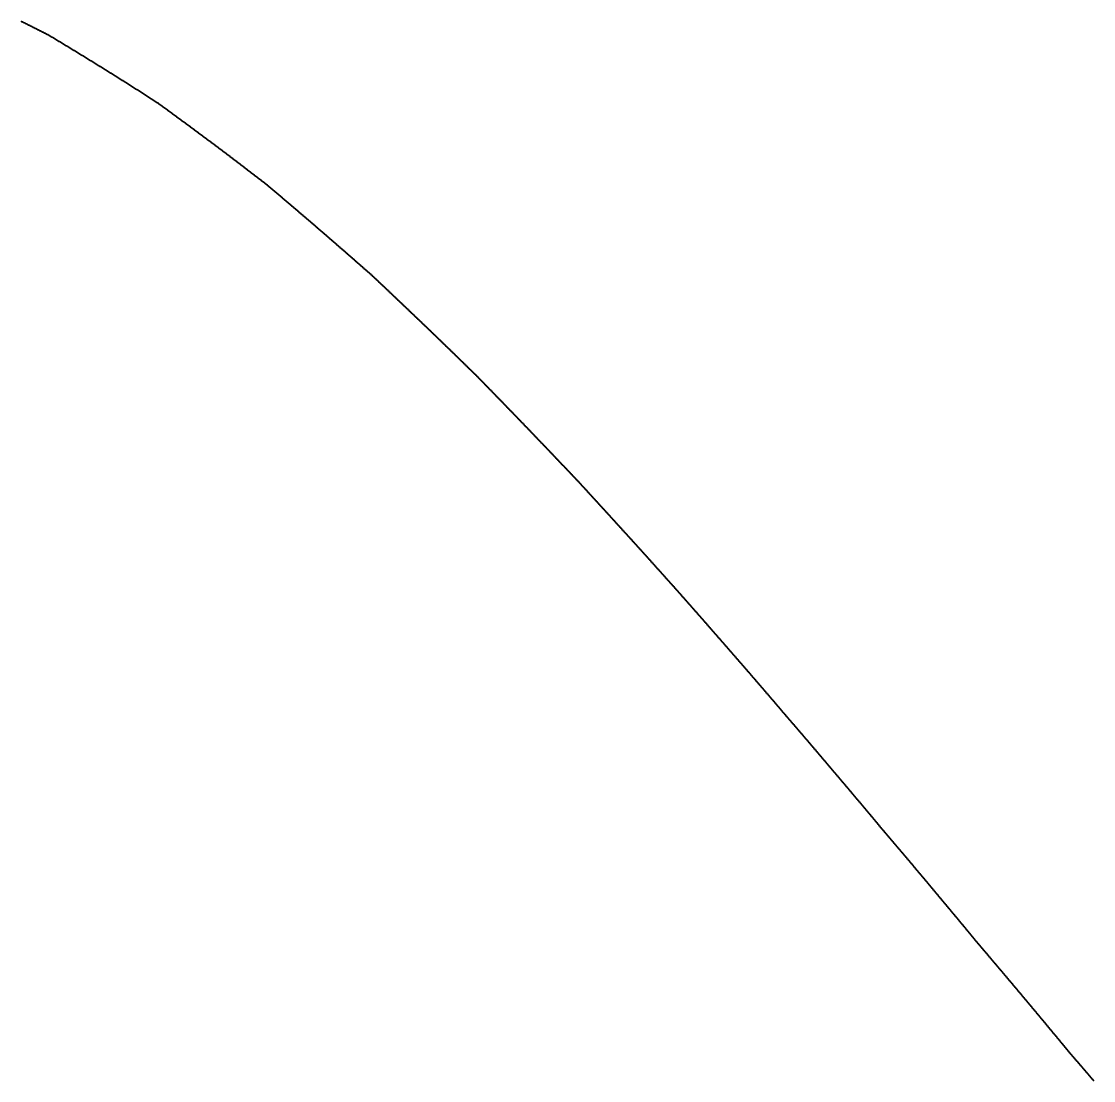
# Model space of a CAD drawing. Header units: metres. Extents: x 0 to 360, y 49 to 117.
# Drawn here: x 90 to 112.49, y 92.81 to 115.03 of the extents above; entities that cross this region are included whole.
import ezdxf

# ---------------------------------------------------------------- set-up
doc = ezdxf.new("R2010")
doc.units = ezdxf.units.M

msp = doc.modelspace()

# ---------------------------------------------------------------- linework, layer by layer
for p in [(89.997, 115.035), (90.008, 115.029), (90.018, 115.024), (90.029, 115.019), (90.04, 115.013), (90.051, 115.008), (90.062, 115.003), (90.072, 114.997), (90.083, 114.992), (90.094, 114.986), (90.105, 114.981), (90.116, 114.976), (90.126, 114.97), (90.137, 114.965), (90.148, 114.96), (90.159, 114.954), (90.17, 114.949), (90.18, 114.943), (90.191, 114.938), (90.202, 114.933), (90.213, 114.927), (90.224, 114.922), (90.234, 114.916), (90.245, 114.911), (90.256, 114.906), (90.267, 114.9), (90.278, 114.895), (90.288, 114.889), (90.299, 114.884), (90.31, 114.879), (90.321, 114.873), (90.332, 114.868), (90.342, 114.862), (90.353, 114.857), (90.364, 114.851), (90.375, 114.846), (90.386, 114.841), (90.396, 114.835), (90.407, 114.83), (90.418, 114.824), (90.429, 114.819), (90.439, 114.813), (90.45, 114.808), (90.461, 114.802), (90.472, 114.797), (90.483, 114.792), (90.493, 114.786), (90.504, 114.781), (90.515, 114.775), (90.526, 114.77), (90.536, 114.764), (90.547, 114.759), (90.558, 114.753), (90.569, 114.747), (90.58, 114.74), (90.59, 114.734), (90.601, 114.727), (90.612, 114.721), (90.623, 114.714), (90.633, 114.708), (90.644, 114.702), (90.655, 114.695), (90.666, 114.689), (90.677, 114.682), (90.687, 114.676), (90.698, 114.669), (90.709, 114.663), (90.72, 114.656), (90.73, 114.65), (90.741, 114.643), (90.752, 114.637), (90.763, 114.63), (90.773, 114.624), (90.784, 114.617), (90.795, 114.611), (90.806, 114.604), (90.816, 114.598), (90.827, 114.591), (90.838, 114.585), (90.849, 114.578), (90.859, 114.572), (90.87, 114.565), (90.881, 114.559), (90.892, 114.552), (90.902, 114.546), (90.913, 114.539), (90.924, 114.533), (90.935, 114.526), (90.945, 114.52), (90.956, 114.513), (90.967, 114.507), (90.978, 114.5), (90.988, 114.494), (90.999, 114.487), (91.01, 114.481), (91.021, 114.474), (91.031, 114.468), (91.042, 114.461), (91.053, 114.455), (91.064, 114.448), (91.074, 114.441), (91.085, 114.435), (91.096, 114.428), (91.107, 114.422), (91.117, 114.415), (91.128, 114.409), (91.139, 114.402), (91.149, 114.396), (91.16, 114.389), (91.171, 114.383), (91.182, 114.376), (91.192, 114.369), (91.203, 114.363), (91.214, 114.356), (91.225, 114.35), (91.235, 114.343), (91.246, 114.337), (91.257, 114.33), (91.268, 114.323), (91.278, 114.317), (91.289, 114.31), (91.3, 114.304), (91.31, 114.297), (91.321, 114.291), (91.332, 114.284), (91.343, 114.277), (91.353, 114.271), (91.364, 114.264), (91.375, 114.258), (91.385, 114.251), (91.396, 114.244), (91.407, 114.238), (91.418, 114.231), (91.428, 114.225), (91.439, 114.218), (91.45, 114.211), (91.46, 114.205), (91.471, 114.198), (91.482, 114.192), (91.493, 114.185), (91.503, 114.178), (91.514, 114.172), (91.525, 114.165), (91.535, 114.159), (91.546, 114.152), (91.557, 114.145), (91.567, 114.139), (91.578, 114.132), (91.589, 114.125), (91.6, 114.119), (91.61, 114.112), (91.621, 114.106), (91.632, 114.099), (91.642, 114.092), (91.653, 114.086), (91.664, 114.079), (91.674, 114.072), (91.685, 114.066), (91.696, 114.059), (91.707, 114.052), (91.717, 114.046), (91.728, 114.039), (91.739, 114.032), (91.749, 114.026), (91.76, 114.019), (91.771, 114.012), (91.781, 114.006), (91.792, 113.999), (91.803, 113.992), (91.813, 113.986), (91.824, 113.979), (91.835, 113.972), (91.846, 113.966), (91.856, 113.959), (91.867, 113.952), (91.878, 113.946), (91.888, 113.939), (91.899, 113.932), (91.91, 113.926), (91.92, 113.919), (91.931, 113.912), (91.942, 113.906), (91.952, 113.899), (91.963, 113.892), (91.974, 113.886), (91.984, 113.879), (91.995, 113.872), (92.006, 113.865), (92.016, 113.859), (92.027, 113.852), (92.038, 113.845), (92.048, 113.839), (92.059, 113.832), (92.07, 113.825), (92.08, 113.818), (92.091, 113.812), (92.102, 113.805), (92.112, 113.798), (92.123, 113.792), (92.134, 113.785), (92.144, 113.778), (92.155, 113.771), (92.166, 113.765), (92.176, 113.758), (92.187, 113.751), (92.198, 113.745), (92.208, 113.738), (92.219, 113.731), (92.23, 113.724), (92.24, 113.718), (92.251, 113.711), (92.262, 113.704), (92.272, 113.697), (92.283, 113.691), (92.294, 113.684), (92.304, 113.677), (92.315, 113.67), (92.325, 113.664), (92.336, 113.657), (92.347, 113.65), (92.357, 113.643), (92.368, 113.637), (92.379, 113.63), (92.389, 113.623), (92.4, 113.616), (92.411, 113.609), (92.421, 113.603), (92.432, 113.596), (92.443, 113.589), (92.453, 113.582), (92.464, 113.576), (92.474, 113.569), (92.485, 113.562), (92.496, 113.555), (92.506, 113.548), (92.517, 113.542), (92.528, 113.535), (92.538, 113.528), (92.549, 113.521), (92.56, 113.514), (92.57, 113.508), (92.581, 113.501), (92.591, 113.494), (92.602, 113.487), (92.613, 113.48), (92.623, 113.474), (92.634, 113.467), (92.645, 113.46), (92.655, 113.453), (92.666, 113.446), (92.676, 113.44), (92.687, 113.433), (92.698, 113.426), (92.708, 113.419), (92.719, 113.412), (92.73, 113.406), (92.74, 113.399), (92.751, 113.392), (92.761, 113.385), (92.772, 113.378), (92.783, 113.371), (92.793, 113.365), (92.804, 113.358), (92.815, 113.351), (92.825, 113.344), (92.836, 113.337), (92.846, 113.33), (92.857, 113.324), (92.868, 113.317), (92.878, 113.308), (92.889, 113.3), (92.899, 113.293), (92.91, 113.285), (92.921, 113.277), (92.931, 113.269), (92.942, 113.262), (92.952, 113.254), (92.963, 113.246), (92.974, 113.239), (92.984, 113.231), (92.995, 113.223), (93.005, 113.215), (93.016, 113.208), (93.027, 113.2), (93.037, 113.192), (93.048, 113.184), (93.058, 113.177), (93.069, 113.169), (93.08, 113.161), (93.09, 113.153), (93.101, 113.146), (93.111, 113.138), (93.122, 113.13), (93.133, 113.122), (93.143, 113.115), (93.154, 113.107), (93.164, 113.099), (93.175, 113.091), (93.185, 113.084), (93.196, 113.076), (93.207, 113.068), (93.217, 113.06), (93.228, 113.053), (93.238, 113.045), (93.249, 113.037), (93.26, 113.029), (93.27, 113.021), (93.281, 113.014), (93.291, 113.006), (93.302, 112.998), (93.312, 112.99), (93.323, 112.983), (93.334, 112.975), (93.344, 112.967), (93.355, 112.959), (93.365, 112.951), (93.376, 112.944), (93.386, 112.936), (93.397, 112.928), (93.408, 112.92), (93.418, 112.912), (93.429, 112.905), (93.439, 112.897), (93.45, 112.889), (93.46, 112.881), (93.471, 112.873), (93.482, 112.866), (93.492, 112.858), (93.503, 112.85), (93.513, 112.842), (93.524, 112.834), (93.534, 112.827), (93.545, 112.819), (93.555, 112.811), (93.566, 112.803), (93.577, 112.795), (93.587, 112.787), (93.598, 112.78), (93.608, 112.772), (93.619, 112.764), (93.629, 112.756), (93.64, 112.748), (93.65, 112.74), (93.661, 112.733), (93.672, 112.725), (93.682, 112.717), (93.693, 112.709), (93.703, 112.701), (93.714, 112.693), (93.724, 112.686), (93.735, 112.678), (93.745, 112.67), (93.756, 112.662), (93.766, 112.654), (93.777, 112.646), (93.788, 112.638), (93.798, 112.631), (93.809, 112.623), (93.819, 112.615), (93.83, 112.607), (93.84, 112.599), (93.851, 112.591), (93.861, 112.583), (93.872, 112.576), (93.882, 112.568), (93.893, 112.56), (93.903, 112.552), (93.914, 112.544), (93.924, 112.536), (93.935, 112.528), (93.946, 112.52), (93.956, 112.513), (93.967, 112.505), (93.977, 112.497), (93.988, 112.489), (93.998, 112.481), (94.009, 112.473), (94.019, 112.465), (94.03, 112.457), (94.04, 112.449), (94.051, 112.442), (94.061, 112.434), (94.072, 112.426), (94.082, 112.418), (94.093, 112.41), (94.103, 112.402), (94.114, 112.394), (94.124, 112.386), (94.135, 112.378), (94.145, 112.37), (94.156, 112.363), (94.166, 112.355), (94.177, 112.347), (94.187, 112.339), (94.198, 112.331), (94.208, 112.323), (94.219, 112.315), (94.229, 112.307), (94.24, 112.299), (94.251, 112.291), (94.261, 112.283), (94.272, 112.275), (94.282, 112.268), (94.293, 112.26), (94.303, 112.252), (94.314, 112.244), (94.324, 112.236), (94.335, 112.228), (94.345, 112.22), (94.356, 112.212), (94.366, 112.204), (94.376, 112.196), (94.387, 112.188), (94.397, 112.18), (94.408, 112.172), (94.418, 112.164), (94.429, 112.156), (94.439, 112.148), (94.45, 112.14), (94.46, 112.133), (94.471, 112.125), (94.481, 112.117), (94.492, 112.109), (94.502, 112.101), (94.513, 112.093), (94.523, 112.085), (94.534, 112.077), (94.544, 112.069), (94.555, 112.061), (94.565, 112.053), (94.576, 112.045), (94.586, 112.037), (94.597, 112.029), (94.607, 112.021), (94.618, 112.013), (94.628, 112.005), (94.639, 111.997), (94.649, 111.989), (94.66, 111.981), (94.67, 111.973), (94.681, 111.965), (94.691, 111.957), (94.701, 111.949), (94.712, 111.941), (94.722, 111.933), (94.733, 111.925), (94.743, 111.917), (94.754, 111.909), (94.764, 111.901), (94.775, 111.893), (94.785, 111.885), (94.796, 111.877), (94.806, 111.869), (94.817, 111.861), (94.827, 111.853), (94.837, 111.845), (94.848, 111.837), (94.858, 111.829), (94.869, 111.821), (94.879, 111.813), (94.89, 111.805), (94.9, 111.797), (94.911, 111.789), (94.921, 111.781), (94.932, 111.773), (94.942, 111.765), (94.952, 111.757), (94.963, 111.749), (94.973, 111.741), (94.984, 111.733), (94.994, 111.725), (95.005, 111.717), (95.015, 111.709), (95.026, 111.701), (95.036, 111.693), (95.047, 111.685), (95.057, 111.677), (95.067, 111.669), (95.078, 111.661), (95.088, 111.653), (95.099, 111.645), (95.109, 111.636), (95.12, 111.628), (95.13, 111.62), (95.14, 111.612), (95.151, 111.603), (95.161, 111.593), (95.172, 111.585), (95.182, 111.576), (95.193, 111.567), (95.203, 111.558), (95.213, 111.55), (95.224, 111.541), (95.234, 111.532), (95.245, 111.523), (95.255, 111.514), (95.266, 111.506), (95.276, 111.497), (95.286, 111.488), (95.297, 111.479), (95.307, 111.47), (95.318, 111.462), (95.328, 111.453), (95.339, 111.444), (95.349, 111.435), (95.359, 111.426), (95.37, 111.417), (95.38, 111.409), (95.391, 111.4), (95.401, 111.391), (95.412, 111.382), (95.422, 111.373), (95.432, 111.365), (95.443, 111.356), (95.453, 111.347), (95.464, 111.338), (95.474, 111.329), (95.484, 111.32), (95.495, 111.312), (95.505, 111.303), (95.516, 111.294), (95.526, 111.285), (95.536, 111.276), (95.547, 111.267), (95.557, 111.259), (95.568, 111.25), (95.578, 111.241), (95.588, 111.232), (95.599, 111.223), (95.609, 111.214), (95.62, 111.206), (95.63, 111.197), (95.64, 111.188), (95.651, 111.179), (95.661, 111.17), (95.672, 111.161), (95.682, 111.152), (95.692, 111.144), (95.703, 111.135), (95.713, 111.126), (95.724, 111.117), (95.734, 111.108), (95.744, 111.099), (95.755, 111.09), (95.765, 111.082), (95.776, 111.073), (95.786, 111.064), (95.796, 111.055), (95.807, 111.046), (95.817, 111.037), (95.827, 111.028), (95.838, 111.019), (95.848, 111.011), (95.859, 111.002), (95.869, 110.993), (95.879, 110.984), (95.89, 110.975), (95.9, 110.966), (95.91, 110.957), (95.921, 110.948), (95.931, 110.94), (95.942, 110.931), (95.952, 110.922), (95.962, 110.913), (95.973, 110.904), (95.983, 110.895), (95.993, 110.886), (96.004, 110.877), (96.014, 110.868), (96.025, 110.86), (96.035, 110.851), (96.045, 110.842), (96.056, 110.833), (96.066, 110.824), (96.076, 110.815), (96.087, 110.806), (96.097, 110.797), (96.107, 110.788), (96.118, 110.779), (96.128, 110.77), (96.139, 110.762), (96.149, 110.753), (96.159, 110.744), (96.17, 110.735), (96.18, 110.726), (96.19, 110.717), (96.201, 110.708), (96.211, 110.699), (96.221, 110.69), (96.232, 110.681), (96.242, 110.672), (96.252, 110.663), (96.263, 110.655), (96.273, 110.646), (96.283, 110.637), (96.294, 110.628), (96.304, 110.619), (96.314, 110.61), (96.325, 110.601), (96.335, 110.592), (96.345, 110.583), (96.356, 110.574), (96.366, 110.565), (96.377, 110.556), (96.387, 110.547), (96.397, 110.538), (96.408, 110.529), (96.418, 110.52), (96.428, 110.512), (96.439, 110.503), (96.449, 110.494), (96.459, 110.485), (96.47, 110.476), (96.48, 110.467), (96.49, 110.458), (96.5, 110.449), (96.511, 110.44), (96.521, 110.431), (96.531, 110.422), (96.542, 110.413), (96.552, 110.404), (96.562, 110.395), (96.573, 110.386), (96.583, 110.377), (96.593, 110.368), (96.604, 110.359), (96.614, 110.35), (96.624, 110.341), (96.635, 110.332), (96.645, 110.323), (96.655, 110.314), (96.666, 110.305), (96.676, 110.296), (96.686, 110.287), (96.697, 110.278), (96.707, 110.269), (96.717, 110.26), (96.728, 110.251), (96.738, 110.243), (96.748, 110.234), (96.758, 110.225), (96.769, 110.216), (96.779, 110.207), (96.789, 110.198), (96.8, 110.189), (96.81, 110.18), (96.82, 110.171), (96.831, 110.162), (96.841, 110.153), (96.851, 110.144), (96.861, 110.135), (96.872, 110.126), (96.882, 110.117), (96.892, 110.108), (96.903, 110.099), (96.913, 110.09), (96.923, 110.081), (96.934, 110.072), (96.944, 110.063), (96.954, 110.054), (96.964, 110.045), (96.975, 110.036), (96.985, 110.027), (96.995, 110.018), (97.006, 110.008), (97.016, 109.999), (97.026, 109.99), (97.036, 109.981), (97.047, 109.972), (97.057, 109.963), (97.067, 109.954), (97.078, 109.945), (97.088, 109.936), (97.098, 109.927), (97.108, 109.918), (97.119, 109.909), (97.129, 109.9), (97.139, 109.891), (97.15, 109.882), (97.16, 109.873), (97.17, 109.864), (97.18, 109.855), (97.191, 109.846), (97.201, 109.837), (97.211, 109.828), (97.221, 109.819), (97.232, 109.81), (97.242, 109.801), (97.252, 109.792), (97.262, 109.783), (97.273, 109.774), (97.283, 109.765), (97.293, 109.756), (97.304, 109.747), (97.314, 109.737), (97.324, 109.728), (97.334, 109.719), (97.345, 109.71), (97.355, 109.701), (97.365, 109.692), (97.375, 109.683), (97.386, 109.673), (97.396, 109.662), (97.406, 109.653), (97.416, 109.643), (97.427, 109.633), (97.437, 109.624), (97.447, 109.614), (97.457, 109.604), (97.468, 109.595), (97.478, 109.585), (97.488, 109.575), (97.498, 109.566), (97.509, 109.556), (97.519, 109.546), (97.529, 109.537), (97.539, 109.527), (97.55, 109.517), (97.56, 109.508), (97.57, 109.498), (97.58, 109.488), (97.591, 109.479), (97.601, 109.469), (97.611, 109.459), (97.621, 109.45), (97.632, 109.44), (97.642, 109.43), (97.652, 109.421), (97.662, 109.411), (97.672, 109.401), (97.683, 109.392), (97.693, 109.382), (97.703, 109.372), (97.713, 109.363), (97.724, 109.353), (97.734, 109.343), (97.744, 109.334), (97.754, 109.324), (97.765, 109.314), (97.775, 109.305), (97.785, 109.295), (97.795, 109.285), (97.805, 109.276), (97.816, 109.266), (97.826, 109.256), (97.836, 109.246), (97.846, 109.237), (97.857, 109.227), (97.867, 109.217), (97.877, 109.208), (97.887, 109.198), (97.897, 109.188), (97.908, 109.179), (97.918, 109.169), (97.928, 109.159), (97.938, 109.149), (97.948, 109.14), (97.959, 109.13), (97.969, 109.12), (97.979, 109.111), (97.989, 109.101), (97.999, 109.091), (98.01, 109.081), (98.02, 109.072), (98.03, 109.062), (98.04, 109.052), (98.05, 109.043), (98.061, 109.033), (98.071, 109.023), (98.081, 109.013), (98.091, 109.004), (98.101, 108.994), (98.112, 108.984), (98.122, 108.975), (98.132, 108.965), (98.142, 108.955), (98.152, 108.945), (98.163, 108.936), (98.173, 108.926), (98.183, 108.916), (98.193, 108.906), (98.203, 108.897), (98.214, 108.887), (98.224, 108.877), (98.234, 108.868), (98.244, 108.858), (98.254, 108.848), (98.265, 108.838), (98.275, 108.829), (98.285, 108.819), (98.295, 108.809), (98.305, 108.799), (98.315, 108.79), (98.326, 108.78), (98.336, 108.77), (98.346, 108.76), (98.356, 108.751), (98.366, 108.741), (98.377, 108.731), (98.387, 108.721), (98.397, 108.712), (98.407, 108.702), (98.417, 108.692), (98.427, 108.682), (98.438, 108.673), (98.448, 108.663), (98.458, 108.653), (98.468, 108.643), (98.478, 108.634), (98.488, 108.624), (98.499, 108.614), (98.509, 108.604), (98.519, 108.595), (98.529, 108.585), (98.539, 108.575), (98.549, 108.565), (98.56, 108.555), (98.57, 108.546), (98.58, 108.536), (98.59, 108.526), (98.6, 108.516), (98.61, 108.507), (98.62, 108.497), (98.631, 108.487), (98.641, 108.477), (98.651, 108.468), (98.661, 108.458), (98.671, 108.448), (98.681, 108.438), (98.692, 108.428), (98.702, 108.419), (98.712, 108.409), (98.722, 108.399), (98.732, 108.389), (98.742, 108.379), (98.752, 108.37), (98.763, 108.36), (98.773, 108.35), (98.783, 108.34), (98.793, 108.331), (98.803, 108.321), (98.813, 108.311), (98.823, 108.301), (98.834, 108.291), (98.844, 108.282), (98.854, 108.272), (98.864, 108.262), (98.874, 108.252), (98.884, 108.242), (98.894, 108.233), (98.904, 108.223), (98.915, 108.213), (98.925, 108.203), (98.935, 108.193), (98.945, 108.184), (98.955, 108.174), (98.965, 108.164), (98.975, 108.154), (98.985, 108.144), (98.996, 108.135), (99.006, 108.125), (99.016, 108.115), (99.026, 108.105), (99.036, 108.095), (99.046, 108.085), (99.056, 108.076), (99.066, 108.066), (99.077, 108.056), (99.087, 108.046), (99.097, 108.036), (99.107, 108.027), (99.117, 108.017), (99.127, 108.007), (99.137, 107.997), (99.147, 107.987), (99.157, 107.977), (99.168, 107.968), (99.178, 107.958), (99.188, 107.948), (99.198, 107.938), (99.208, 107.928), (99.218, 107.918), (99.228, 107.909), (99.238, 107.899), (99.248, 107.889), (99.259, 107.879), (99.269, 107.869), (99.279, 107.859), (99.289, 107.85), (99.299, 107.84), (99.309, 107.83), (99.319, 107.82), (99.329, 107.81), (99.339, 107.8), (99.349, 107.791), (99.359, 107.781), (99.37, 107.771), (99.38, 107.761), (99.39, 107.751), (99.4, 107.741), (99.41, 107.731), (99.42, 107.722), (99.43, 107.712), (99.44, 107.702), (99.45, 107.692), (99.46, 107.682), (99.47, 107.672), (99.481, 107.663), (99.491, 107.653), (99.501, 107.643), (99.511, 107.633), (99.521, 107.623), (99.531, 107.613), (99.541, 107.603), (99.551, 107.594), (99.561, 107.584), (99.571, 107.574), (99.581, 107.563), (99.591, 107.551), (99.601, 107.541), (99.612, 107.531), (99.622, 107.521), (99.632, 107.51), (99.642, 107.5), (99.652, 107.49), (99.662, 107.479), (99.672, 107.469), (99.682, 107.459), (99.692, 107.448), (99.702, 107.438), (99.712, 107.428), (99.722, 107.418), (99.732, 107.407), (99.742, 107.397), (99.752, 107.387), (99.763, 107.376), (99.773, 107.366), (99.783, 107.356), (99.793, 107.345), (99.803, 107.335), (99.813, 107.325), (99.823, 107.314), (99.833, 107.304), (99.843, 107.294), (99.853, 107.284), (99.863, 107.273), (99.873, 107.263), (99.883, 107.253), (99.893, 107.242), (99.903, 107.232), (99.913, 107.222), (99.923, 107.211), (99.933, 107.201), (99.943, 107.191), (99.953, 107.18), (99.964, 107.17), (99.974, 107.16), (99.984, 107.149), (99.994, 107.139), (100.004, 107.129), (100.014, 107.118), (100.024, 107.108), (100.034, 107.098), (100.044, 107.087), (100.054, 107.077), (100.064, 107.067), (100.074, 107.056), (100.084, 107.046), (100.094, 107.036), (100.104, 107.025), (100.114, 107.015), (100.124, 107.005), (100.134, 106.994), (100.144, 106.984), (100.154, 106.974), (100.164, 106.963), (100.174, 106.953), (100.184, 106.943), (100.194, 106.932), (100.204, 106.922), (100.214, 106.911), (100.224, 106.901), (100.234, 106.891), (100.244, 106.88), (100.254, 106.87), (100.264, 106.86), (100.274, 106.849), (100.284, 106.839), (100.294, 106.829), (100.304, 106.818), (100.314, 106.808), (100.324, 106.798), (100.334, 106.787), (100.344, 106.777), (100.354, 106.766), (100.365, 106.756), (100.375, 106.746), (100.385, 106.735), (100.395, 106.725), (100.405, 106.715), (100.415, 106.704), (100.425, 106.694), (100.435, 106.684), (100.445, 106.673), (100.455, 106.663), (100.465, 106.652), (100.475, 106.642), (100.485, 106.632), (100.495, 106.621), (100.505, 106.611), (100.515, 106.601), (100.525, 106.59), (100.535, 106.58), (100.545, 106.569), (100.554, 106.559), (100.564, 106.549), (100.574, 106.538), (100.584, 106.528), (100.594, 106.518), (100.604, 106.507), (100.614, 106.497), (100.624, 106.486), (100.634, 106.476), (100.644, 106.466), (100.654, 106.455), (100.664, 106.445), (100.674, 106.435), (100.684, 106.424), (100.694, 106.414), (100.704, 106.403), (100.714, 106.393), (100.724, 106.383), (100.734, 106.372), (100.744, 106.362), (100.754, 106.351), (100.764, 106.341), (100.774, 106.331), (100.784, 106.32), (100.794, 106.31), (100.804, 106.299), (100.814, 106.289), (100.824, 106.279), (100.834, 106.268), (100.844, 106.258), (100.854, 106.247), (100.864, 106.237), (100.874, 106.227), (100.884, 106.216), (100.894, 106.206), (100.904, 106.195), (100.914, 106.185), (100.924, 106.175), (100.934, 106.164), (100.944, 106.154), (100.953, 106.143), (100.963, 106.133), (100.973, 106.123), (100.983, 106.112), (100.993, 106.102), (101.003, 106.091), (101.013, 106.081), (101.023, 106.07), (101.033, 106.06), (101.043, 106.05), (101.053, 106.039), (101.063, 106.029), (101.073, 106.018), (101.083, 106.008), (101.093, 105.998), (101.103, 105.987), (101.113, 105.977), (101.123, 105.966), (101.133, 105.956), (101.143, 105.945), (101.152, 105.935), (101.162, 105.925), (101.172, 105.914), (101.182, 105.904), (101.192, 105.893), (101.202, 105.883), (101.212, 105.872), (101.222, 105.862), (101.232, 105.852), (101.242, 105.841), (101.252, 105.831), (101.262, 105.82), (101.272, 105.81), (101.282, 105.799), (101.292, 105.789), (101.301, 105.779), (101.311, 105.768), (101.321, 105.758), (101.331, 105.747), (101.341, 105.737), (101.351, 105.726), (101.361, 105.716), (101.371, 105.706), (101.381, 105.695), (101.391, 105.685), (101.401, 105.674), (101.411, 105.664), (101.421, 105.653), (101.43, 105.643), (101.44, 105.632), (101.45, 105.622), (101.46, 105.612), (101.47, 105.601), (101.48, 105.591), (101.49, 105.58), (101.5, 105.57), (101.51, 105.559), (101.52, 105.549), (101.53, 105.538), (101.539, 105.528), (101.549, 105.518), (101.559, 105.507), (101.569, 105.497), (101.579, 105.486), (101.589, 105.476), (101.599, 105.465), (101.609, 105.455), (101.619, 105.444), (101.629, 105.434), (101.638, 105.423), (101.648, 105.413), (101.658, 105.402), (101.668, 105.392), (101.678, 105.382), (101.688, 105.371), (101.698, 105.361), (101.708, 105.35), (101.718, 105.34), (101.728, 105.329), (101.737, 105.318), (101.747, 105.306), (101.757, 105.295), (101.767, 105.284), (101.777, 105.274), (101.787, 105.263), (101.797, 105.252), (101.807, 105.241), (101.817, 105.231), (101.826, 105.22), (101.836, 105.209), (101.846, 105.198), (101.856, 105.188), (101.866, 105.177), (101.876, 105.166), (101.886, 105.155), (101.896, 105.145), (101.905, 105.134), (101.915, 105.123), (101.925, 105.112), (101.935, 105.102), (101.945, 105.091), (101.955, 105.08), (101.965, 105.069), (101.975, 105.059), (101.984, 105.048), (101.994, 105.037), (102.004, 105.026), (102.014, 105.016), (102.024, 105.005), (102.034, 104.994), (102.044, 104.983), (102.053, 104.973), (102.063, 104.962), (102.073, 104.951), (102.083, 104.94), (102.093, 104.93), (102.103, 104.919), (102.113, 104.908), (102.122, 104.897), (102.132, 104.887), (102.142, 104.876), (102.152, 104.865), (102.162, 104.854), (102.172, 104.844), (102.182, 104.833), (102.191, 104.822), (102.201, 104.811), (102.211, 104.8), (102.221, 104.79), (102.231, 104.779), (102.241, 104.768), (102.251, 104.757), (102.26, 104.747), (102.27, 104.736), (102.28, 104.725), (102.29, 104.714), (102.3, 104.703), (102.31, 104.693), (102.319, 104.682), (102.329, 104.671), (102.339, 104.66), (102.349, 104.65), (102.359, 104.639), (102.369, 104.628), (102.378, 104.617), (102.388, 104.606), (102.398, 104.596), (102.408, 104.585), (102.418, 104.574), (102.428, 104.563), (102.437, 104.553), (102.447, 104.542), (102.457, 104.531), (102.467, 104.52), (102.477, 104.509), (102.487, 104.499), (102.496, 104.488), (102.506, 104.477), (102.516, 104.466), (102.526, 104.455), (102.536, 104.445), (102.546, 104.434), (102.555, 104.423), (102.565, 104.412), (102.575, 104.401), (102.585, 104.391), (102.595, 104.38), (102.604, 104.369), (102.614, 104.358), (102.624, 104.347), (102.634, 104.337), (102.644, 104.326), (102.653, 104.315), (102.663, 104.304), (102.673, 104.293), (102.683, 104.283), (102.693, 104.272), (102.703, 104.261), (102.712, 104.25), (102.722, 104.239), (102.732, 104.229), (102.742, 104.218), (102.752, 104.207), (102.761, 104.196), (102.771, 104.185), (102.781, 104.175), (102.791, 104.164), (102.801, 104.153), (102.81, 104.142), (102.82, 104.131), (102.83, 104.121), (102.84, 104.11), (102.85, 104.099), (102.859, 104.088), (102.869, 104.077), (102.879, 104.066), (102.889, 104.056), (102.898, 104.045), (102.908, 104.034), (102.918, 104.023), (102.928, 104.012), (102.938, 104.002), (102.947, 103.991), (102.957, 103.98), (102.967, 103.969), (102.977, 103.958), (102.987, 103.947), (102.996, 103.937), (103.006, 103.926), (103.016, 103.915), (103.026, 103.904), (103.035, 103.893), (103.045, 103.883), (103.055, 103.872), (103.065, 103.861), (103.075, 103.85), (103.084, 103.839), (103.094, 103.828), (103.104, 103.818), (103.114, 103.807), (103.123, 103.796), (103.133, 103.785), (103.143, 103.774), (103.153, 103.763), (103.162, 103.753), (103.172, 103.742), (103.182, 103.731), (103.192, 103.72), (103.202, 103.709), (103.211, 103.698), (103.221, 103.688), (103.231, 103.677), (103.241, 103.666), (103.25, 103.655), (103.26, 103.644), (103.27, 103.633), (103.28, 103.623), (103.289, 103.612), (103.299, 103.601), (103.309, 103.59), (103.319, 103.579), (103.328, 103.568), (103.338, 103.557), (103.348, 103.547), (103.358, 103.536), (103.367, 103.525), (103.377, 103.514), (103.387, 103.503), (103.397, 103.492), (103.406, 103.482), (103.416, 103.471), (103.426, 103.46), (103.436, 103.449), (103.445, 103.438), (103.455, 103.427), (103.465, 103.416), (103.475, 103.406), (103.484, 103.395), (103.494, 103.384), (103.504, 103.373), (103.513, 103.362), (103.523, 103.351), (103.533, 103.34), (103.543, 103.33), (103.552, 103.319), (103.562, 103.308), (103.572, 103.297), (103.582, 103.286), (103.591, 103.275), (103.601, 103.264), (103.611, 103.254), (103.621, 103.243), (103.63, 103.232), (103.64, 103.221), (103.65, 103.21), (103.659, 103.199), (103.669, 103.188), (103.679, 103.178), (103.689, 103.167), (103.698, 103.156), (103.708, 103.145), (103.718, 103.134), (103.727, 103.123), (103.737, 103.112), (103.747, 103.102), (103.757, 103.091), (103.766, 103.08), (103.776, 103.069), (103.786, 103.058), (103.795, 103.047), (103.805, 103.036), (103.815, 103.025), (103.825, 103.015), (103.834, 103.004), (103.844, 102.993), (103.854, 102.982), (103.863, 102.969), (103.873, 102.958), (103.883, 102.947), (103.892, 102.936), (103.902, 102.925), (103.912, 102.914), (103.922, 102.903), (103.931, 102.892), (103.941, 102.881), (103.951, 102.87), (103.96, 102.859), (103.97, 102.848), (103.98, 102.837), (103.989, 102.826), (103.999, 102.815), (104.009, 102.804), (104.019, 102.793), (104.028, 102.782), (104.038, 102.771), (104.048, 102.76), (104.057, 102.749), (104.067, 102.738), (104.077, 102.727), (104.086, 102.716), (104.096, 102.705), (104.106, 102.694), (104.115, 102.683), (104.125, 102.672), (104.135, 102.661), (104.144, 102.65), (104.154, 102.639), (104.164, 102.628), (104.173, 102.617), (104.183, 102.606), (104.193, 102.595), (104.203, 102.584), (104.212, 102.573), (104.222, 102.562), (104.232, 102.551), (104.241, 102.54), (104.251, 102.529), (104.261, 102.518), (104.27, 102.507), (104.28, 102.496), (104.29, 102.485), (104.299, 102.474), (104.309, 102.463), (104.319, 102.452), (104.328, 102.441), (104.338, 102.43), (104.348, 102.419), (104.357, 102.408), (104.367, 102.397), (104.377, 102.386), (104.386, 102.375), (104.396, 102.364), (104.405, 102.353), (104.415, 102.342), (104.425, 102.331), (104.434, 102.32), (104.444, 102.309), (104.454, 102.298), (104.463, 102.287), (104.473, 102.276), (104.483, 102.265), (104.492, 102.254), (104.502, 102.243), (104.512, 102.232), (104.521, 102.221), (104.531, 102.209), (104.541, 102.198), (104.55, 102.187), (104.56, 102.176), (104.57, 102.165), (104.579, 102.154), (104.589, 102.143), (104.598, 102.132), (104.608, 102.121), (104.618, 102.11), (104.627, 102.099), (104.637, 102.088), (104.647, 102.077), (104.656, 102.066), (104.666, 102.055), (104.676, 102.044), (104.685, 102.033), (104.695, 102.022), (104.704, 102.011), (104.714, 102), (104.724, 101.989), (104.733, 101.978), (104.743, 101.967), (104.753, 101.956), (104.762, 101.945), (104.772, 101.934), (104.781, 101.923), (104.791, 101.912), (104.801, 101.901), (104.81, 101.89), (104.82, 101.878), (104.83, 101.867), (104.839, 101.856), (104.849, 101.845), (104.858, 101.834), (104.868, 101.823), (104.878, 101.812), (104.887, 101.801), (104.897, 101.79), (104.906, 101.779), (104.916, 101.768), (104.926, 101.757), (104.935, 101.746), (104.945, 101.735), (104.955, 101.724), (104.964, 101.713), (104.974, 101.702), (104.983, 101.691), (104.993, 101.68), (105.003, 101.669), (105.012, 101.658), (105.022, 101.646), (105.031, 101.635), (105.041, 101.624), (105.051, 101.613), (105.06, 101.602), (105.07, 101.591), (105.079, 101.58), (105.089, 101.569), (105.099, 101.558), (105.108, 101.547), (105.118, 101.536), (105.127, 101.525), (105.137, 101.514), (105.147, 101.503), (105.156, 101.492), (105.166, 101.481), (105.175, 101.47), (105.185, 101.458), (105.194, 101.447), (105.204, 101.436), (105.214, 101.425), (105.223, 101.414), (105.233, 101.403), (105.242, 101.392), (105.252, 101.381), (105.262, 101.37), (105.271, 101.359), (105.281, 101.348), (105.29, 101.337), (105.3, 101.326), (105.309, 101.315), (105.319, 101.304), (105.329, 101.292), (105.338, 101.281), (105.348, 101.27), (105.357, 101.259), (105.367, 101.248), (105.376, 101.237), (105.386, 101.226), (105.396, 101.215), (105.405, 101.204), (105.415, 101.193), (105.424, 101.182), (105.434, 101.171), (105.443, 101.16), (105.453, 101.149), (105.463, 101.137), (105.472, 101.126), (105.482, 101.115), (105.491, 101.104), (105.501, 101.093), (105.51, 101.082), (105.52, 101.071), (105.53, 101.06), (105.539, 101.049), (105.549, 101.038), (105.558, 101.027), (105.568, 101.016), (105.577, 101.004), (105.587, 100.993), (105.596, 100.982), (105.606, 100.971), (105.615, 100.96), (105.625, 100.949), (105.635, 100.938), (105.644, 100.927), (105.654, 100.916), (105.663, 100.905), (105.673, 100.894), (105.682, 100.883), (105.692, 100.871), (105.701, 100.86), (105.711, 100.849), (105.72, 100.838), (105.73, 100.827), (105.74, 100.816), (105.749, 100.805), (105.759, 100.794), (105.768, 100.783), (105.778, 100.772), (105.787, 100.761), (105.797, 100.75), (105.806, 100.738), (105.816, 100.727), (105.825, 100.716), (105.835, 100.705), (105.844, 100.694), (105.854, 100.683), (105.863, 100.672), (105.873, 100.661), (105.883, 100.65), (105.892, 100.639), (105.902, 100.627), (105.911, 100.616), (105.921, 100.605), (105.93, 100.594), (105.94, 100.582), (105.949, 100.57), (105.959, 100.558), (105.968, 100.547), (105.978, 100.536), (105.987, 100.525), (105.997, 100.514), (106.006, 100.503), (106.016, 100.492), (106.025, 100.481), (106.035, 100.47), (106.044, 100.459), (106.054, 100.448), (106.063, 100.437), (106.073, 100.426), (106.082, 100.415), (106.092, 100.404), (106.101, 100.393), (106.111, 100.382), (106.12, 100.371), (106.13, 100.359), (106.139, 100.348), (106.149, 100.337), (106.158, 100.326), (106.168, 100.315), (106.177, 100.304), (106.187, 100.293), (106.196, 100.282), (106.206, 100.271), (106.215, 100.26), (106.225, 100.249), (106.234, 100.238), (106.244, 100.227), (106.253, 100.216), (106.263, 100.205), (106.272, 100.194), (106.282, 100.182), (106.291, 100.171), (106.301, 100.16), (106.31, 100.149), (106.32, 100.138), (106.329, 100.127), (106.339, 100.116), (106.348, 100.105), (106.358, 100.094), (106.367, 100.083), (106.377, 100.072), (106.386, 100.061), (106.396, 100.05), (106.405, 100.038), (106.415, 100.027), (106.424, 100.016), (106.434, 100.005), (106.443, 99.994), (106.453, 99.983), (106.462, 99.972), (106.472, 99.961), (106.481, 99.95), (106.49, 99.939), (106.5, 99.928), (106.509, 99.917), (106.519, 99.906), (106.528, 99.894), (106.538, 99.883), (106.547, 99.872), (106.557, 99.861), (106.566, 99.85), (106.576, 99.839), (106.585, 99.828), (106.595, 99.817), (106.604, 99.806), (106.614, 99.795), (106.623, 99.784), (106.632, 99.772), (106.642, 99.761), (106.651, 99.75), (106.661, 99.739), (106.67, 99.728), (106.68, 99.717), (106.689, 99.706), (106.699, 99.695), (106.708, 99.684), (106.718, 99.673), (106.727, 99.661), (106.736, 99.65), (106.746, 99.639), (106.755, 99.628), (106.765, 99.617), (106.774, 99.606), (106.784, 99.595), (106.793, 99.584), (106.803, 99.573), (106.812, 99.562), (106.822, 99.55), (106.831, 99.539), (106.84, 99.528), (106.85, 99.517), (106.859, 99.506), (106.869, 99.495), (106.878, 99.484), (106.888, 99.473), (106.897, 99.462), (106.906, 99.45), (106.916, 99.439), (106.925, 99.428), (106.935, 99.417), (106.944, 99.406), (106.954, 99.395), (106.963, 99.384), (106.972, 99.373), (106.982, 99.362), (106.991, 99.35), (107.001, 99.339), (107.01, 99.328), (107.02, 99.317), (107.029, 99.306), (107.038, 99.295), (107.048, 99.284), (107.057, 99.273), (107.067, 99.262), (107.076, 99.25), (107.086, 99.239), (107.095, 99.228), (107.104, 99.217), (107.114, 99.206), (107.123, 99.195), (107.133, 99.184), (107.142, 99.173), (107.151, 99.161), (107.161, 99.15), (107.17, 99.139), (107.18, 99.128), (107.189, 99.117), (107.199, 99.106), (107.208, 99.095), (107.217, 99.084), (107.227, 99.072), (107.236, 99.061), (107.246, 99.05), (107.255, 99.039), (107.264, 99.028), (107.274, 99.017), (107.283, 99.006), (107.293, 98.995), (107.302, 98.983), (107.311, 98.972), (107.321, 98.961), (107.33, 98.95), (107.34, 98.939), (107.349, 98.928), (107.358, 98.917), (107.368, 98.906), (107.377, 98.894), (107.387, 98.883), (107.396, 98.872), (107.405, 98.861), (107.415, 98.85), (107.424, 98.839), (107.434, 98.828), (107.443, 98.816), (107.452, 98.805), (107.462, 98.794), (107.471, 98.783), (107.48, 98.772), (107.49, 98.761), (107.499, 98.75), (107.509, 98.738), (107.518, 98.727), (107.527, 98.716), (107.537, 98.705), (107.546, 98.694), (107.555, 98.683), (107.565, 98.672), (107.574, 98.66), (107.584, 98.649), (107.593, 98.638), (107.602, 98.627), (107.612, 98.616), (107.621, 98.605), (107.63, 98.594), (107.64, 98.582), (107.649, 98.571), (107.659, 98.56), (107.668, 98.549), (107.677, 98.538), (107.687, 98.527), (107.696, 98.516), (107.705, 98.504), (107.715, 98.493), (107.724, 98.482), (107.734, 98.471), (107.743, 98.46), (107.752, 98.449), (107.762, 98.437), (107.771, 98.426), (107.78, 98.415), (107.79, 98.404), (107.799, 98.393), (107.808, 98.382), (107.818, 98.371), (107.827, 98.359), (107.836, 98.348), (107.846, 98.337), (107.855, 98.326), (107.864, 98.315), (107.874, 98.304), (107.883, 98.292), (107.893, 98.281), (107.902, 98.27), (107.911, 98.259), (107.921, 98.248), (107.93, 98.237), (107.939, 98.226), (107.949, 98.214), (107.958, 98.203), (107.967, 98.192), (107.977, 98.181), (107.986, 98.168), (107.995, 98.156), (108.005, 98.145), (108.014, 98.134), (108.023, 98.123), (108.033, 98.112), (108.042, 98.101), (108.051, 98.091), (108.061, 98.08), (108.07, 98.069), (108.079, 98.058), (108.089, 98.047), (108.098, 98.036), (108.107, 98.025), (108.117, 98.014), (108.126, 98.003), (108.135, 97.992), (108.145, 97.981), (108.154, 97.97), (108.163, 97.959), (108.173, 97.948), (108.182, 97.937), (108.191, 97.926), (108.201, 97.915), (108.21, 97.904), (108.219, 97.893), (108.229, 97.882), (108.238, 97.871), (108.247, 97.86), (108.256, 97.849), (108.266, 97.838), (108.275, 97.827), (108.284, 97.816), (108.294, 97.805), (108.303, 97.794), (108.312, 97.783), (108.322, 97.772), (108.331, 97.761), (108.34, 97.75), (108.35, 97.739), (108.359, 97.728), (108.368, 97.717), (108.377, 97.706), (108.387, 97.695), (108.396, 97.684), (108.405, 97.673), (108.415, 97.662), (108.424, 97.652), (108.433, 97.641), (108.443, 97.63), (108.452, 97.619), (108.461, 97.608), (108.47, 97.597), (108.48, 97.586), (108.489, 97.575), (108.498, 97.564), (108.508, 97.553), (108.517, 97.542), (108.526, 97.531), (108.536, 97.52), (108.545, 97.509), (108.554, 97.498), (108.563, 97.487), (108.573, 97.476), (108.582, 97.465), (108.591, 97.454), (108.601, 97.443), (108.61, 97.432), (108.619, 97.421), (108.628, 97.41), (108.638, 97.399), (108.647, 97.388), (108.656, 97.377), (108.666, 97.366), (108.675, 97.355), (108.684, 97.344), (108.693, 97.333), (108.703, 97.322), (108.712, 97.311), (108.721, 97.3), (108.73, 97.288), (108.74, 97.277), (108.749, 97.266), (108.758, 97.255), (108.768, 97.244), (108.777, 97.233), (108.786, 97.222), (108.795, 97.211), (108.805, 97.2), (108.814, 97.189), (108.823, 97.178), (108.832, 97.167), (108.842, 97.156), (108.851, 97.145), (108.86, 97.134), (108.869, 97.123), (108.879, 97.112), (108.888, 97.101), (108.897, 97.09), (108.906, 97.079), (108.916, 97.068), (108.925, 97.057), (108.934, 97.046), (108.944, 97.035), (108.953, 97.024), (108.962, 97.013), (108.971, 97.002), (108.981, 96.991), (108.99, 96.98), (108.999, 96.969), (109.008, 96.958), (109.018, 96.947), (109.027, 96.936), (109.036, 96.925), (109.045, 96.914), (109.055, 96.903), (109.064, 96.892), (109.073, 96.881), (109.082, 96.87), (109.091, 96.859), (109.101, 96.848), (109.11, 96.837), (109.119, 96.825), (109.128, 96.814), (109.138, 96.803), (109.147, 96.792), (109.156, 96.781), (109.165, 96.77), (109.175, 96.759), (109.184, 96.748), (109.193, 96.737), (109.202, 96.726), (109.212, 96.715), (109.221, 96.704), (109.23, 96.693), (109.239, 96.682), (109.248, 96.671), (109.258, 96.66), (109.267, 96.649), (109.276, 96.638), (109.285, 96.627), (109.295, 96.616), (109.304, 96.605), (109.313, 96.594), (109.322, 96.583), (109.331, 96.571), (109.341, 96.56), (109.35, 96.549), (109.359, 96.538), (109.368, 96.527), (109.378, 96.516), (109.387, 96.505), (109.396, 96.494), (109.405, 96.483), (109.414, 96.472), (109.424, 96.461), (109.433, 96.45), (109.442, 96.439), (109.451, 96.428), (109.46, 96.417), (109.47, 96.406), (109.479, 96.395), (109.488, 96.384), (109.497, 96.373), (109.506, 96.361), (109.516, 96.35), (109.525, 96.339), (109.534, 96.328), (109.543, 96.317), (109.552, 96.306), (109.562, 96.295), (109.571, 96.284), (109.58, 96.273), (109.589, 96.262), (109.598, 96.251), (109.608, 96.24), (109.617, 96.229), (109.626, 96.218), (109.635, 96.207), (109.644, 96.196), (109.654, 96.184), (109.663, 96.173), (109.672, 96.162), (109.681, 96.151), (109.69, 96.14), (109.7, 96.129), (109.709, 96.118), (109.718, 96.107), (109.727, 96.096), (109.736, 96.085), (109.746, 96.074), (109.755, 96.063), (109.764, 96.052), (109.773, 96.041), (109.782, 96.03), (109.791, 96.018), (109.801, 96.007), (109.81, 95.996), (109.819, 95.985), (109.828, 95.974), (109.837, 95.963), (109.846, 95.952), (109.856, 95.941), (109.865, 95.93), (109.874, 95.919), (109.883, 95.908), (109.892, 95.897), (109.902, 95.886), (109.911, 95.874), (109.92, 95.863), (109.929, 95.852), (109.938, 95.841), (109.947, 95.83), (109.957, 95.819), (109.966, 95.808), (109.975, 95.797), (109.984, 95.785), (109.993, 95.773), (110.002, 95.762), (110.011, 95.751), (110.021, 95.74), (110.03, 95.729), (110.039, 95.719), (110.048, 95.708), (110.057, 95.697), (110.066, 95.687), (110.076, 95.676), (110.085, 95.665), (110.094, 95.654), (110.103, 95.644), (110.112, 95.633), (110.121, 95.622), (110.13, 95.611), (110.14, 95.601), (110.149, 95.59), (110.158, 95.579), (110.167, 95.568), (110.176, 95.558), (110.185, 95.547), (110.194, 95.536), (110.204, 95.525), (110.213, 95.515), (110.222, 95.504), (110.231, 95.493), (110.24, 95.482), (110.249, 95.472), (110.258, 95.461), (110.268, 95.45), (110.277, 95.439), (110.286, 95.429), (110.295, 95.418), (110.304, 95.407), (110.313, 95.396), (110.322, 95.386), (110.332, 95.375), (110.341, 95.364), (110.35, 95.353), (110.359, 95.343), (110.368, 95.332), (110.377, 95.321), (110.386, 95.31), (110.395, 95.299), (110.405, 95.289), (110.414, 95.278), (110.423, 95.267), (110.432, 95.256), (110.441, 95.246), (110.45, 95.235), (110.459, 95.224), (110.468, 95.213), (110.478, 95.203), (110.487, 95.192), (110.496, 95.181), (110.505, 95.17), (110.514, 95.159), (110.523, 95.149), (110.532, 95.138), (110.541, 95.127), (110.55, 95.116), (110.56, 95.106), (110.569, 95.095), (110.578, 95.084), (110.587, 95.073), (110.596, 95.062), (110.605, 95.052), (110.614, 95.041), (110.623, 95.03), (110.632, 95.019), (110.642, 95.008), (110.651, 94.998), (110.66, 94.987), (110.669, 94.976), (110.678, 94.965), (110.687, 94.954), (110.696, 94.944), (110.705, 94.933), (110.714, 94.922), (110.723, 94.911), (110.733, 94.901), (110.742, 94.89), (110.751, 94.879), (110.76, 94.868), (110.769, 94.857), (110.778, 94.847), (110.787, 94.836), (110.796, 94.825), (110.805, 94.814), (110.814, 94.803), (110.823, 94.793), (110.833, 94.782), (110.842, 94.771), (110.851, 94.76), (110.86, 94.749), (110.869, 94.738), (110.878, 94.728), (110.887, 94.717), (110.896, 94.706), (110.905, 94.695), (110.914, 94.684), (110.923, 94.674), (110.932, 94.663), (110.942, 94.652), (110.951, 94.641), (110.96, 94.63), (110.969, 94.62), (110.978, 94.609), (110.987, 94.598), (110.996, 94.587), (111.005, 94.576), (111.014, 94.565), (111.023, 94.555), (111.032, 94.544), (111.041, 94.533), (111.05, 94.522), (111.059, 94.511), (111.069, 94.501), (111.078, 94.49), (111.087, 94.479), (111.096, 94.468), (111.105, 94.457), (111.114, 94.446), (111.123, 94.436), (111.132, 94.425), (111.141, 94.414), (111.15, 94.403), (111.159, 94.392), (111.168, 94.381), (111.177, 94.371), (111.186, 94.36), (111.195, 94.349), (111.204, 94.338), (111.213, 94.327), (111.223, 94.316), (111.232, 94.306), (111.241, 94.295), (111.25, 94.284), (111.259, 94.273), (111.268, 94.262), (111.277, 94.251), (111.286, 94.241), (111.295, 94.23), (111.304, 94.219), (111.313, 94.208), (111.322, 94.197), (111.331, 94.186), (111.34, 94.176), (111.349, 94.165), (111.358, 94.154), (111.367, 94.143), (111.376, 94.132), (111.385, 94.121), (111.394, 94.111), (111.403, 94.1), (111.412, 94.089), (111.421, 94.078), (111.431, 94.067), (111.44, 94.056), (111.449, 94.045), (111.458, 94.035), (111.467, 94.024), (111.476, 94.013), (111.485, 94.002), (111.494, 93.991), (111.503, 93.98), (111.512, 93.969), (111.521, 93.959), (111.53, 93.948), (111.539, 93.937), (111.548, 93.926), (111.557, 93.915), (111.566, 93.904), (111.575, 93.893), (111.584, 93.883), (111.593, 93.872), (111.602, 93.861), (111.611, 93.85), (111.62, 93.839), (111.629, 93.828), (111.638, 93.817), (111.647, 93.807), (111.656, 93.796), (111.665, 93.785), (111.674, 93.774), (111.683, 93.763), (111.692, 93.752), (111.701, 93.741), (111.71, 93.731), (111.719, 93.72), (111.728, 93.709), (111.737, 93.698), (111.746, 93.687), (111.755, 93.676), (111.764, 93.665), (111.773, 93.654), (111.782, 93.644), (111.791, 93.633), (111.8, 93.622), (111.809, 93.611), (111.818, 93.6), (111.827, 93.589), (111.836, 93.578), (111.845, 93.567), (111.854, 93.557), (111.863, 93.546), (111.872, 93.535), (111.881, 93.524), (111.89, 93.513), (111.899, 93.502), (111.908, 93.491), (111.917, 93.48), (111.926, 93.47), (111.935, 93.459), (111.944, 93.448), (111.953, 93.436), (111.962, 93.424), (111.971, 93.414), (111.98, 93.403), (111.989, 93.393), (111.998, 93.382), (112.007, 93.372), (112.016, 93.362), (112.025, 93.351), (112.034, 93.341), (112.043, 93.33), (112.052, 93.32), (112.061, 93.31), (112.07, 93.299), (112.079, 93.289), (112.088, 93.278), (112.097, 93.268), (112.106, 93.258), (112.115, 93.247), (112.124, 93.237), (112.133, 93.226), (112.142, 93.216), (112.151, 93.206), (112.16, 93.195), (112.169, 93.185), (112.178, 93.174), (112.187, 93.164), (112.196, 93.153), (112.205, 93.143), (112.213, 93.133), (112.222, 93.122), (112.231, 93.112), (112.24, 93.101), (112.249, 93.091), (112.258, 93.08), (112.267, 93.07), (112.276, 93.06), (112.285, 93.049), (112.294, 93.039), (112.303, 93.028), (112.312, 93.018), (112.321, 93.007), (112.33, 92.997), (112.339, 92.987), (112.348, 92.976), (112.357, 92.966), (112.366, 92.955), (112.375, 92.945), (112.384, 92.934), (112.393, 92.924), (112.402, 92.914), (112.411, 92.903), (112.419, 92.893), (112.428, 92.882), (112.437, 92.872), (112.446, 92.861), (112.455, 92.851), (112.464, 92.84), (112.473, 92.83), (112.482, 92.82), (112.491, 92.809)]:
    msp.add_point(p)

doc.saveas('drawing.dxf')
